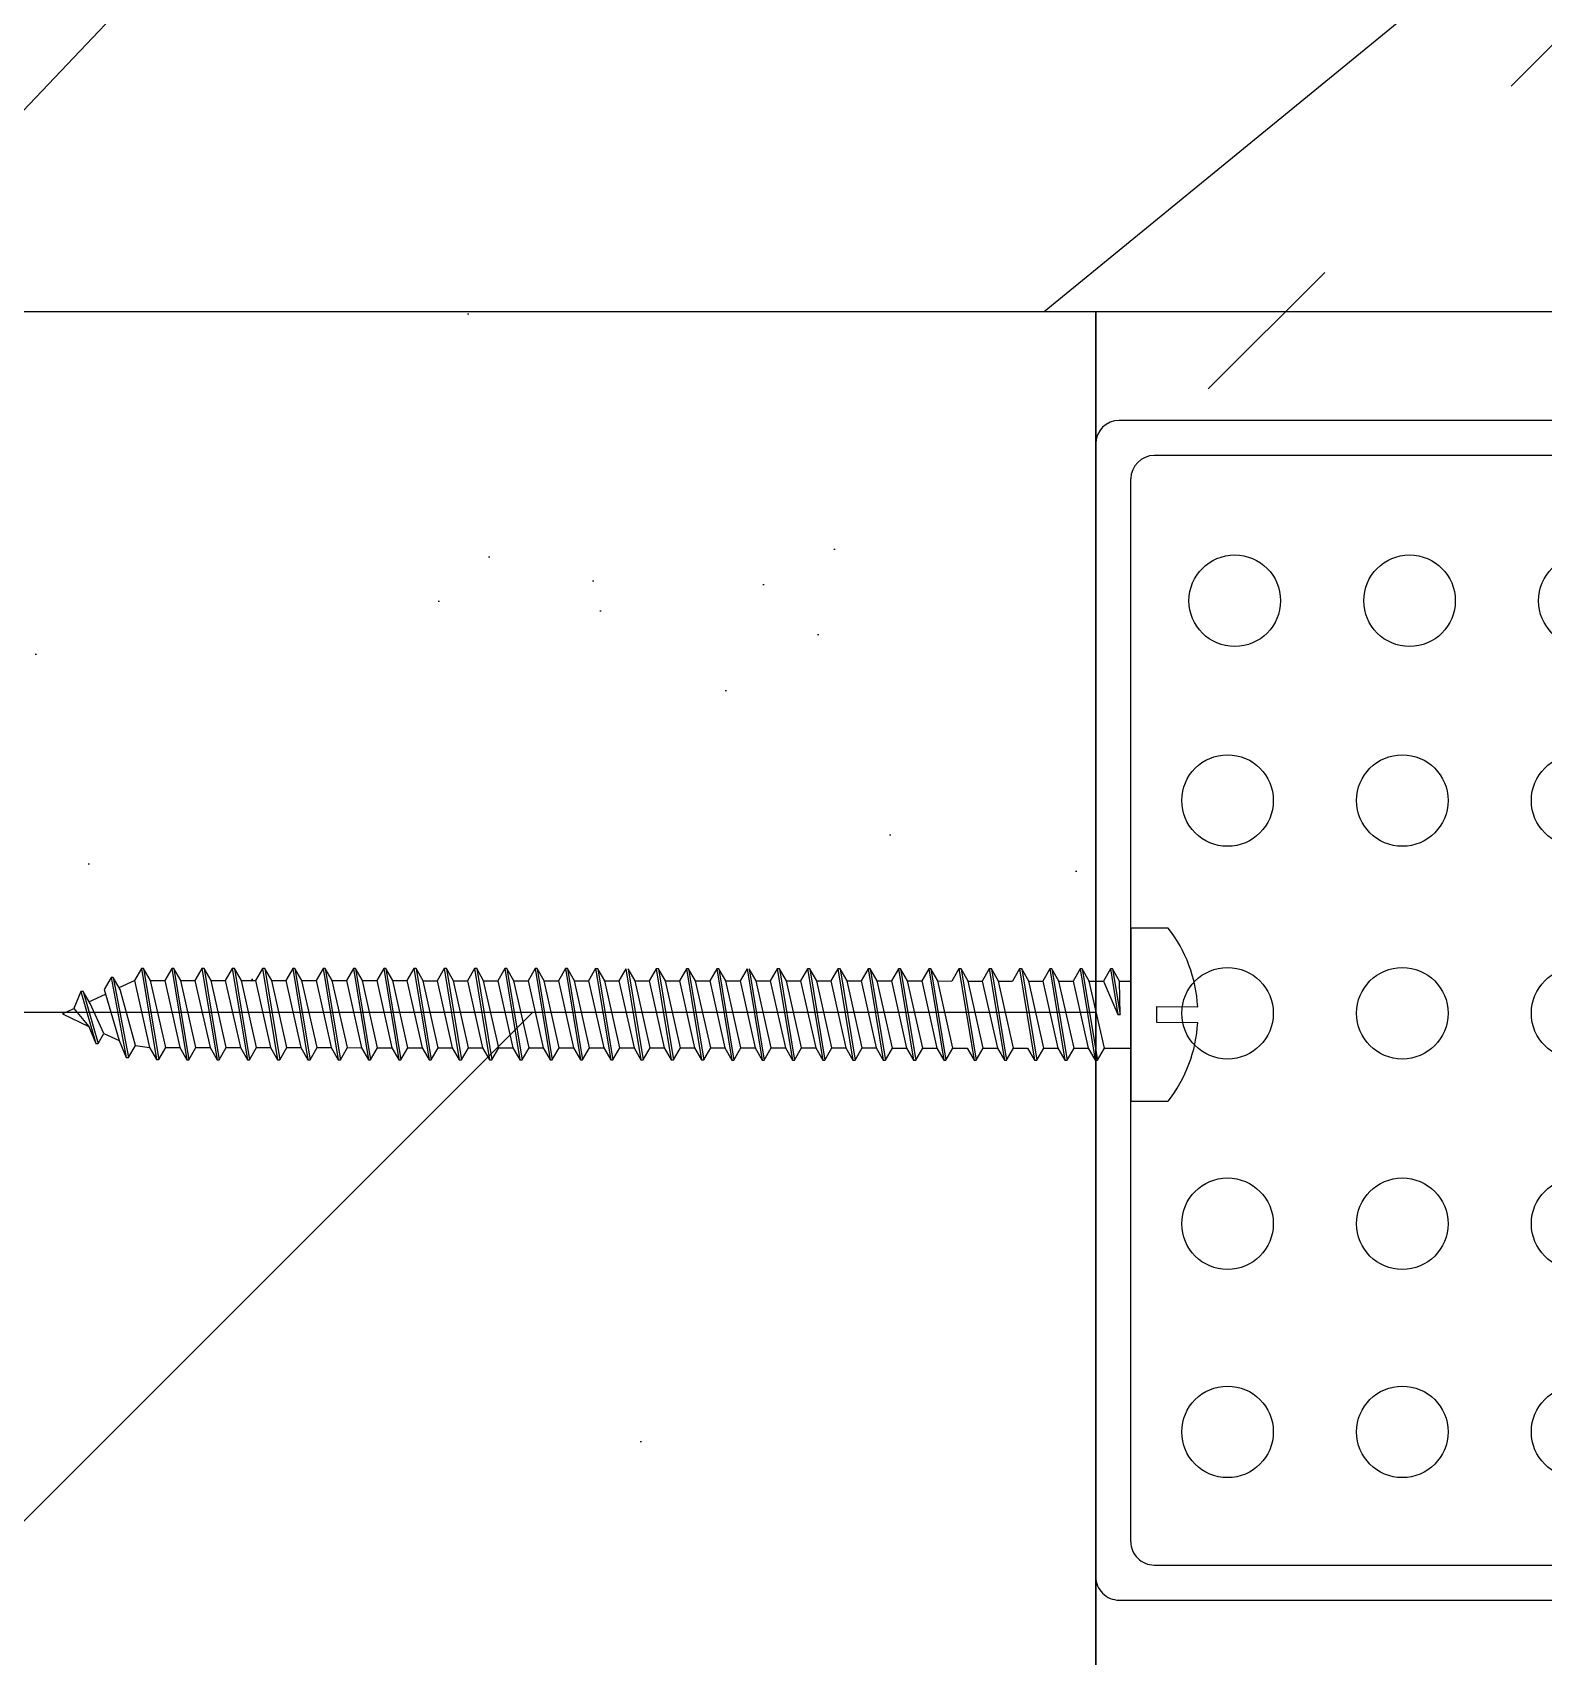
# Model space of a CAD drawing. Extents: x 343299501 to 344531018, y 671200678 to 672446893.
# Drawn here: x 344107537.2 to 344107601.9, y 671995631.8 to 671995701.3 of the extents above; entities that cross this region are included whole.
import ezdxf

# ---------------------------------------------------------------- set-up
doc = ezdxf.new("R2010")
doc.units = 0
doc.header["$LTSCALE"] = 10
doc.header["$MEASUREMENT"] = 0
for name, color, linetype in [('0-8', 8, 'Continuous'), ('con', 2, 'Continuous'), ('灯具', 7, 'Continuous')]:
    doc.layers.add(name, color=color, linetype=linetype)

# ---------------------------------------------------------------- blocks, each defined once
blk = doc.blocks.new('LED线条灯')
at = {"layer": 'con', "color": 2}
for centre in [(-24.05143729529999, 41.78344906737536), (-16.56965522528816, 41.78344906737536), (-9.087873155276327, 41.78344906737536), (-24.36066204821691, 33.22922486873972), (-16.87887997820508, 33.22922486873972), (-9.397097908193246, 33.22922486873972), (-24.36066204821691, 24.12243812086925), (-16.87887997820508, 24.12243812086925), (-9.397097908193246, 24.12243812086925), (-24.36066204821691, 15.11357384123815), (-16.87887997820508, 15.11357384123815), (-9.397097908193246, 15.11357384123815), (-24.36066204821691, 6.202631865235162), (-16.87887997820508, 6.202631865235162), (-9.397097908193246, 6.202631865235162)]:
    blk.add_circle(centre, 1.959494924827595, dxfattribs=at)
at = {"layer": '灯具', "color": 3, "linetype": 'Continuous', "lineweight": -3, "ltscale": 20}
for p, q in [((16.65000003638852, 49.49999999403371), (-28.99999997434497, 49.49999999979627)), ((-30, 0), (-29.99999997470877, 48.50000000032014)), ((16.65000003566092, 47.99999998757266), (-27.49999997504347, 47.9999999938882)), ((-28.49999999922875, 1.500000001688022), (-28.49999997549457, 46.99999999441206)), ((-27.49999999950523, 0.5000000011641532), (23.30003004283935, 0.499999995197868)), ((-29.00000000017462, -1.000000000523869), (40.95006004342576, -1.000000007305061))]:
    blk.add_line(p, q, dxfattribs=at)
for centre, start, end in [((-28.99999997470877, 48.49999999979627), 89.99999997915592, 179.9999999699845), ((-27.49999997549457, 46.9999999938882), 89.99999997415334, 179.9999999699845), ((-27.49999999922875, 1.500000001164153), 179.9999999699845, 269.9999999833247), ((-29, -5.238689482212067e-10), 179.9999999699845, 269.9999999899948)]:
    blk.add_arc(centre, 1, start, end, dxfattribs=at)
blk = doc.blocks.new('ld1')
for p, q in [((0.002353958690946456, 3.703202611866232), (-0.002353958690946456, -3.703202611866345)), ((1.597948593593173, 3.702188364402332), (0.002353958690946456, 3.703202611866232)), ((-43.65050656878884, 1.591831858485534), (-43.95016242647762, 1.073573761031412)), ((-43.55792650347939, 1.591773009518306), (-43.65050656878884, 1.591831858485534)), ((-43.65050656878884, 1.591831858485534), (-43.00462648385292, -1.838699682086144)), ((-43.25892975422539, 1.073134375632776), (-43.55792650347939, 1.591773009518306)), ((-43.55792650347939, 1.591773009518306), (-42.91204641854347, -1.838758531053372)), ((-43.30779333196188, 1.15789295334298), (-42.65379401703103, 1.462104682860058)), ((-42.35413815934589, 1.980362780314181), (-42.65379401703103, 1.462104682860058)), ((-42.65379401703103, 1.462104682860058), (-42.00755787796879, -1.408289284148964)), ((-42.26155809407283, 1.980303931346953), (-42.35413815934589, 1.980362780314181)), ((-42.35413815934589, 1.980362780314181), (-41.70856112871479, -1.926927918034494)), ((-41.96256134478244, 1.461665297461423), (-42.26155809407283, 1.980303931346953)), ((-42.26155809407283, 1.980303931346953), (-41.61598106340534, -1.926986767001722)), ((-41.3163252057202, -1.4087286695476), (-41.96256134478244, 1.461665297461423)), ((-41.96256134478244, 1.461665297461423), (-41.35767310289521, 1.461280797318409)), ((-41.05801724521007, 1.979538894772531), (-41.35767310289521, 1.461280797318409)), ((-41.35767310289521, 1.461280797318409), (-40.71143696379295, -1.409113169690727)), ((-40.96543717990062, 1.97948004580519), (-41.05801724521007, 1.979538894772531)), ((-41.05801724521007, 1.979538894772531), (-40.41244021453895, -1.927751803576257)), ((-40.66644043064662, 1.46084141191966), (-40.96543717990062, 1.97948004580519)), ((-40.96543717990062, 1.97948004580519), (-40.3198601492295, -1.927810652543485)), ((-40.02020429154436, -1.409552555089363), (-40.66644043064662, 1.46084141191966)), ((-40.66644043064662, 1.46084141191966), (-40.06155218875938, 1.460456911776646)), ((-39.76189633103422, 1.978715009230768), (-40.06155218875938, 1.460456911776646)), ((-40.06155218875938, 1.460456911776646), (-39.41531604965712, -1.409937055232376)), ((-39.66931626576479, 1.97865616026354), (-39.76189633103422, 1.978715009230768)), ((-39.76189633103422, 1.978715009230768), (-39.11631930040312, -1.92857568911802)), ((-39.37031951651079, 1.460017526377897), (-39.66931626576479, 1.97865616026354)), ((-39.66931626576479, 1.97865616026354), (-39.02373923509367, -1.928634538085248)), ((-38.72408337740853, -1.410376440631126), (-39.37031951651079, 1.460017526377897)), ((-39.37031951651079, 1.460017526377897), (-38.76543127458353, 1.459633026234883)), ((-38.4657754168984, 1.977891123689005), (-38.76543127458353, 1.459633026234883)), ((-38.76543127458353, 1.459633026234883), (-38.11919513548128, -1.410760940774139)), ((-38.37319535158895, 1.977832274721777), (-38.4657754168984, 1.977891123689005)), ((-38.4657754168984, 1.977891123689005), (-37.82019838623091, -1.929399574659783)), ((-38.07419860233495, 1.459193640836133), (-38.37319535158895, 1.977832274721777)), ((-38.37319535158895, 1.977832274721777), (-37.72761832095784, -1.929458423627011)), ((-37.42796246327271, -1.411200326172889), (-38.07419860233495, 1.459193640836133)), ((-38.07419860233495, 1.459193640836133), (-37.46931036044771, 1.45880914069312)), ((-37.16965450276257, 1.977067238147242), (-37.46931036044771, 1.45880914069312)), ((-37.46931036044771, 1.45880914069312), (-36.82307422134545, -1.411584826315902)), ((-37.07707443745312, 1.977008389180014), (-37.16965450276257, 1.977067238147242)), ((-37.16965450276257, 1.977067238147242), (-36.52407747209509, -1.930223460201432)), ((-36.77807768819912, 1.458369755294484), (-37.07707443745312, 1.977008389180014)), ((-37.07707443745312, 1.977008389180014), (-36.43149740678564, -1.930282309168774)), ((-36.13184154909686, -1.412024211714652), (-36.77807768819912, 1.458369755294484)), ((-36.77807768819912, 1.458369755294484), (-36.1731894462755, 1.457985255151357)), ((-35.87353358863038, 1.976243352605479), (-36.17318944631552, 1.457985255151357)), ((-35.78095352332093, 1.976184503638251), (-35.87353358863038, 1.976243352605479)), ((-35.87353358863038, 1.976243352605479), (-35.2279565579629, -1.931047345743309)), ((-35.48195677406693, 1.457545869752607), (-35.78095352332093, 1.976184503638251)), ((-35.78095352332093, 1.976184503638251), (-35.13537649268983, -1.931106194710537)), ((-34.83572063500469, -1.412848097256415), (-35.48195677406693, 1.457545869752607)), ((-35.48195677406693, 1.457545869752607), (-34.87706853217969, 1.457161369609594)), ((-34.57741267449455, 1.975419467063716), (-34.87706853217969, 1.457161369609594)), ((-34.87706853217969, 1.457161369609594), (-34.23083239307743, -1.413232597399428)), ((-34.4848326091851, 1.975360618096488), (-34.57741267449455, 1.975419467063716)), ((-34.57741267449455, 1.975419467063716), (-33.93183564382707, -1.931871231284958)), ((-34.1858358599311, 1.456721984210958), (-34.4848326091851, 1.975360618096488)), ((-34.4848326091851, 1.975360618096488), (-33.83925557851762, -1.9319300802523)), ((-33.53959972082885, -1.413671982798178), (-34.1858358599311, 1.456721984210958)), ((-34.1858358599311, 1.456721984210844), (-33.58094761804387, 1.456337484067831)), ((-33.28129176031871, 1.974595581521953), (-33.58094761804387, 1.456337484067831)), ((-33.58094761804387, 1.456337484067831), (-32.93471147894161, -1.414056482941191)), ((-33.18871169504928, 1.974536732554725), (-33.28129176031871, 1.974595581521953)), ((-33.28129176031871, 1.974595581521953), (-32.63571472968761, -1.932695116826835)), ((-32.88971494579528, 1.455898098669081), (-33.18871169504928, 1.974536732554725)), ((-33.18871169504928, 1.974536732554725), (-32.54313466437816, -1.932753965794063)), ((-32.24347880669302, -1.414495868339941), (-32.88971494579528, 1.455898098669081)), ((-32.88971494579528, 1.455898098669081), (-32.28482670386802, 1.455513598526068)), ((-31.98517084618288, 1.97377169598019), (-32.28482670386802, 1.455513598526068)), ((-32.28482670386802, 1.455513598526068), (-31.63859056476576, -1.414880368482955)), ((-31.89259078087343, 1.973712847012962), (-31.98517084618288, 1.97377169598019)), ((-31.98517084618288, 1.97377169598019), (-31.3395938155154, -1.933519002368598)), ((-31.59359403161943, 1.455074213127318), (-31.89259078087343, 1.973712847012962)), ((-31.89259078087343, 1.973712847012962), (-31.24701375024233, -1.933577851335826)), ((-30.94735789255719, -1.415319753881704), (-31.59359403161943, 1.455074213127318)), ((-31.59359403161943, 1.455074213127318), (-30.98870578973219, 1.454689712984305)), ((-30.68904993204706, 1.972947810438427), (-30.98870578973219, 1.454689712984305)), ((-30.98870578973219, 1.454689712984305), (-30.34246965062994, -1.415704254024718)), ((-30.59646986673761, 1.972888961471199), (-30.68904993204706, 1.972947810438427)), ((-30.68904993204706, 1.972947810438427), (-30.04347290137957, -1.934342887910248)), ((-30.29747311748361, 1.454250327585669), (-30.59646986673761, 1.972888961471199)), ((-30.59646986673761, 1.972888961471199), (-29.95089283607012, -1.934401736877589)), ((-29.65123697838135, -1.416143639423467), (-30.29747311748361, 1.454250327585669)), ((-30.29747311748361, 1.454250327585669), (-29.69258487555999, 1.453865827442542)), ((-29.39292901791487, 1.972123924896664), (-29.69258487560001, 1.453865827442542)), ((-29.30034895260542, 1.972065075929436), (-29.39292901791487, 1.972123924896664)), ((-29.39292901791487, 1.972123924896664), (-28.74735198724738, -1.935166773452124)), ((-29.00135220335142, 1.453426442043792), (-29.30034895260542, 1.972065075929436)), ((-29.30034895260542, 1.972065075929436), (-28.65477192197432, -1.935225622419352)), ((-28.35511606428918, -1.41696752496523), (-29.00135220335142, 1.453426442043792)), ((-29.00135220335142, 1.453426442043792), (-28.39646396146418, 1.453041941900779)), ((-28.09680810377904, 1.971300039354901), (-28.39646396146418, 1.453041941900779)), ((-28.39646396146418, 1.453041941900779), (-27.75022782236192, -1.417352025108244)), ((-28.00422803846959, 1.971241190387673), (-28.09680810377904, 1.971300039354901)), ((-28.09680810377904, 1.971300039354901), (-27.45123107311156, -1.935990658993774)), ((-27.70523128921559, 1.452602556502143), (-28.00422803846959, 1.971241190387673)), ((-28.00422803846959, 1.971241190387673), (-27.35865100780211, -1.936049507961116)), ((-27.05899515011333, -1.417791410506993), (-27.70523128921559, 1.452602556502143)), ((-27.70523128921559, 1.452602556502143), (-27.10034304729197, 1.452218056359015)), ((-26.80068718964685, 1.970476153813138), (-27.10034304733199, 1.452218056359015)), ((-26.7081071243374, 1.97041730484591), (-26.80068718964685, 1.970476153813138)), ((-26.80068718964685, 1.970476153813138), (-26.15511015897937, -1.93681454453565)), ((-26.4091103750834, 1.451778670960266), (-26.7081071243374, 1.97041730484591)), ((-26.7081071243374, 1.97041730484591), (-26.0625300937063, -1.936873393502879)), ((-25.76287423602116, -1.418615296048756), (-26.4091103750834, 1.451778670960266)), ((-26.40911037512342, 1.45177867096038), (-25.8042221331998, 1.451394170817252)), ((-25.50456627555468, 1.969652268271375), (-25.80422213323982, 1.451394170817252)), ((-25.41198621024523, 1.969593419304147), (-25.50456627555468, 1.969652268271375)), ((-25.50456627555468, 1.969652268271375), (-24.8589892448872, -1.937638430077413)), ((-25.11298946099123, 1.450954785418503), (-25.41198621024523, 1.969593419304147)), ((-25.41198621024523, 1.969593419304147), (-24.76640917961413, -1.937697279044642)), ((-24.46675332192899, -1.419439181590519), (-25.11298946099123, 1.450954785418503)), ((-25.11298946099123, 1.450954785418503), (-24.50810121910399, 1.450570285275489)), ((-24.20844536141885, 1.968828382729612), (-24.50810121910399, 1.450570285275489)), ((-24.50810121910399, 1.450570285275489), (-23.86186508000173, -1.419823681733533)), ((-24.1158652961094, 1.968769533762384), (-24.20844536141885, 1.968828382729612)), ((-24.20844536141885, 1.968828382729612), (-23.56286833075137, -1.938462315619063)), ((-23.8168685468554, 1.450130899876854), (-24.1158652961094, 1.968769533762384)), ((-24.1158652961094, 1.968769533762384), (-23.47028826544192, -1.938521164586405)), ((-23.17063240775315, -1.420263067132282), (-23.8168685468554, 1.450130899876854)), ((-23.8168685468554, 1.450130899876854), (-23.21198030493179, 1.449746399733726)), ((-22.91232444728666, 1.968004497187849), (-23.2119803049718, 1.449746399733726)), ((-22.81974438197722, 1.967945648220621), (-22.91232444728666, 1.968004497187849)), ((-22.91232444728666, 1.968004497187849), (-22.26674741661918, -1.93928620116094)), ((-22.52074763272321, 1.449307014334977), (-22.81974438197722, 1.967945648220621)), ((-22.81974438197722, 1.967945648220621), (-22.17416735134611, -1.939345050128168)), ((-21.87451149366098, -1.421086952674045), (-22.52074763272321, 1.449307014334977)), ((-22.52074763276323, 1.449307014335091), (-21.91585939083961, 1.448922514191963)), ((-21.61620353319449, 1.967180611646086), (-21.91585939087963, 1.448922514191963)), ((-21.61620353319449, 1.967180611646086), (-20.97062650252701, -1.940110086702703)), ((-21.22462671863104, 1.448483128793214), (-21.52362346788505, 1.967121762678858)), ((-21.52362346788505, 1.967121762678858), (-20.87804643725394, -1.940168935669931)), ((-20.5783905795688, -1.421910838215808), (-21.22462671863104, 1.448483128793214)), ((-21.22462671867106, 1.448483128793328), (-20.61973847674744, 1.4480986286502)), ((-20.32008261910232, 1.966356726104323), (-20.61973847678746, 1.4480986286502)), ((-20.22750255379287, 1.966297877137094), (-20.32008261910232, 1.966356726104323)), ((-20.32008261910232, 1.966356726104323), (-19.67450558843484, -1.940933972244466)), ((-19.92850580453887, 1.447659243251451), (-20.22750255379287, 1.966297877137094)), ((-20.22750255379287, 1.966297877137094), (-19.58192552316177, -1.940992821211694)), ((-19.28226966547663, -1.422734723757571), (-19.92850580453887, 1.447659243251451)), ((-19.92850580453887, 1.447659243251451), (-19.32361756265163, 1.447274743108437)), ((-19.0239617049665, 1.96553284056256), (-19.32361756265163, 1.447274743108437)), ((-19.32361756265163, 1.447274743108437), (-18.67738142354938, -1.423119223900585)), ((-18.93138163965705, 1.965473991595331), (-19.0239617049665, 1.96553284056256)), ((-19.0239617049665, 1.96553284056256), (-18.37838467429901, -1.941757857786115)), ((-18.63238489040305, 1.446835357709801), (-18.93138163965705, 1.965473991595331)), ((-18.93138163965705, 1.965473991595331), (-18.28580460898957, -1.941816706753457)), ((-17.98614875130079, -1.423558609299334), (-18.63238489040305, 1.446835357709801)), ((-18.63238489040305, 1.446835357709801), (-18.02749664847943, 1.446450857566674)), ((-17.72784079083431, 1.964708955020797), (-18.02749664851945, 1.446450857566674)), ((-17.63526072552486, 1.964650106053568), (-17.72784079083431, 1.964708955020797)), ((-17.72784079083431, 1.964708955020797), (-17.08226376016682, -1.942581743327992)), ((-17.33626397627086, 1.446011472167925), (-17.63526072552486, 1.964650106053568)), ((-17.63526072552486, 1.964650106053568), (-16.98968369489376, -1.94264059229522)), ((-16.69002783720862, -1.424382494841097), (-17.33626397627086, 1.446011472167925)), ((-17.33626397631087, 1.446011472168038), (-16.73137573438726, 1.445626972024911)), ((-16.43171987674214, 1.963885069479034), (-16.73137573442727, 1.445626972024911)), ((-16.43171987674214, 1.963885069479034), (-15.78614284607465, -1.943405628869755)), ((-16.04014306217869, 1.445187586626162), (-16.33913981143269, 1.963826220511805)), ((-16.33913981143269, 1.963826220511805), (-15.69356278080159, -1.943464477836983)), ((-15.39390692311645, -1.425206380382861), (-16.04014306217869, 1.445187586626162)), ((-16.0401430622187, 1.445187586626275), (-15.43525482029509, 1.444803086483148)), ((-15.13559896264996, 1.96306118393727), (-15.4352548203351, 1.444803086483148)), ((-15.04301889734052, 1.963002334970042), (-15.13559896264996, 1.96306118393727)), ((-15.13559896264996, 1.96306118393727), (-14.49002193198248, -1.944229514411518)), ((-14.74402214808651, 1.444363701084399), (-15.04301889734052, 1.963002334970042)), ((-15.04301889734052, 1.963002334970042), (-14.39744186670941, -1.944288363378746)), ((-14.09778600902428, -1.426030265924624), (-14.74402214808651, 1.444363701084399)), ((-14.74402214808651, 1.444363701084399), (-14.13913390619928, 1.443979200941385)), ((-13.83947804851414, 1.962237298395507), (-14.13913390619928, 1.443979200941385)), ((-14.13913390619928, 1.443979200941385), (-13.49289776709702, -1.426414766067637)), ((-13.74689798320469, 1.962178449428279), (-13.83947804851414, 1.962237298395507)), ((-13.83947804851414, 1.962237298395507), (-13.19390101784666, -1.945053399953167)), ((-13.44790123395069, 1.443539815542749), (-13.74689798320469, 1.962178449428279)), ((-13.74689798320469, 1.962178449428279), (-13.10132095253721, -1.945112248920509)), ((-12.80166509484843, -1.426854151466387), (-13.44790123395069, 1.443539815542749)), ((-13.44790123395069, 1.443539815542749), (-12.84301299202707, 1.443155315399622)), ((-12.54335713438195, 1.961413412853744), (-12.84301299206709, 1.443155315399622)), ((-12.4507770690725, 1.961354563886516), (-12.54335713438195, 1.961413412853744)), ((-12.54335713438195, 1.961413412853744), (-11.89778010371447, -1.945877285495044)), ((-12.1517803198185, 1.442715930000873), (-12.4507770690725, 1.961354563886516)), ((-12.4507770690725, 1.961354563886516), (-11.8052000384414, -1.945936134462272)), ((-12.1517803198185, 1.442715930000873), (-11.54689207793126, 1.442331429857859)), ((-11.50554418075626, -1.42767803700815), (-12.1517803198185, 1.442715930000873)), ((-11.24723622024612, 1.960589527311981), (-11.54689207793126, 1.442331429857859)), ((-11.54689207793126, 1.442331429857859), (-10.900655938829, -1.428062537151163)), ((-11.15465615493667, 1.960530678344753), (-11.24723622024612, 1.960589527311981)), ((-11.24723622024612, 1.960589527311981), (-10.60165918957864, -1.946701171036693)), ((-10.85565940568267, 1.441892044459223), (-11.15465615493667, 1.960530678344753)), ((-11.15465615493667, 1.960530678344753), (-10.50907912426919, -1.946760020004035)), ((-10.20942326658042, -1.428501922549913), (-10.85565940568267, 1.441892044459223)), ((-10.85565940568267, 1.441892044459223), (-10.25077116375905, 1.441507544316096)), ((-9.951115306113934, 1.959765641770218), (-10.25077116379907, 1.441507544316096)), ((-9.858535240804486, 1.95970679280299), (-9.951115306113934, 1.959765641770218)), ((-9.951115306113934, 1.959765641770218), (-9.305538275446452, -1.94752505657857)), ((-9.559538491550484, 1.441068158917346), (-9.858535240804486, 1.95970679280299)), ((-9.858535240804486, 1.95970679280299), (-9.212958210173383, -1.947583905545798)), ((-8.913302352488245, -1.429325808091676), (-9.559538491550484, 1.441068158917346)), ((-9.559538491550484, 1.441068158917346), (-8.954650249663246, 1.440683658774333)), ((-8.654994391978107, 1.958941756228455), (-8.954650249663246, 1.440683658774333)), ((-8.954650249663246, 1.440683658774333), (-8.308414110560989, -1.429710308234689)), ((-8.562414326668659, 1.958882907261227), (-8.654994391978107, 1.958941756228455)), ((-8.654994391978107, 1.958941756228455), (-8.009417361310625, -1.948348942120219)), ((-8.263417577414657, 1.440244273375697), (-8.562414326668659, 1.958882907261227)), ((-8.562414326668659, 1.958882907261227), (-7.916837296001177, -1.948407791087561)), ((-8.263417577414657, 1.440244273375697), (-7.658529335491039, 1.43985977323257)), ((-7.6171814383124, -1.430149693633439), (-8.263417577414657, 1.440244273375697)), ((-7.358873477845918, 1.958117870686692), (-7.658529335531057, 1.43985977323257)), ((-7.26629341253647, 1.958059021719464), (-7.358873477845918, 1.958117870686692)), ((-7.358873477845918, 1.958117870686692), (-6.713296447178436, -1.949172827662096)), ((-6.967296663282468, 1.43942038783382), (-7.26629341253647, 1.958059021719464)), ((-7.26629341253647, 1.958059021719464), (-6.620716381905368, -1.949231676629324)), ((-6.321060524220229, -1.430973579175202), (-6.967296663282468, 1.43942038783382)), ((-6.967296663282468, 1.43942038783382), (-6.36240842139523, 1.439035887690807)), ((-6.062752563710092, 1.957293985144929), (-6.36240842139523, 1.439035887690807)), ((-6.36240842139523, 1.439035887690807), (-5.716172282292973, -1.431358079318215)), ((-5.970172498400643, 1.957235136177701), (-6.062752563710092, 1.957293985144929)), ((-6.062752563710092, 1.957293985144929), (-5.417175533042609, -1.949996713203745)), ((-5.671175749146641, 1.438596502292171), (-5.970172498400643, 1.957235136177701)), ((-5.970172498400643, 1.957235136177701), (-5.324595467733161, -1.950055562171087)), ((-5.024939610044385, -1.431797464716965), (-5.671175749146641, 1.438596502292171)), ((-5.671175749146641, 1.438596502292171), (-5.066287507223024, 1.438212002149044)), ((-4.766631649577903, 1.956470099603166), (-5.066287507263041, 1.438212002149044)), ((-4.674051584268454, 1.956411250635938), (-4.766631649577903, 1.956470099603166)), ((-4.766631649577903, 1.956470099603166), (-4.121054618910421, -1.950820598745622)), ((-4.375054835014453, 1.437772616750294), (-4.674051584268454, 1.956411250635938)), ((-4.674051584268454, 1.956411250635938), (-4.028474553637352, -1.95087944771285)), ((-3.728818695952214, -1.432621350258728), (-4.375054835014453, 1.437772616750294)), ((-4.375054835014453, 1.437772616750294), (-3.770166593127215, 1.437388116607281)), ((-3.470510735442076, 1.955646214061403), (-3.770166593127215, 1.437388116607281)), ((-3.770166593127215, 1.437388116607281), (-3.123930454024958, -1.433005850401742)), ((-3.377930670132628, 1.955587365094175), (-3.470510735442076, 1.955646214061403)), ((-3.470510735442076, 1.955646214061403), (-2.824933704774594, -1.951644484287272)), ((-3.078933920878626, 1.436948731208645), (-3.377930670132628, 1.955587365094175)), ((-3.377930670132628, 1.955587365094175), (-2.732353639465146, -1.951703333254613)), ((-2.432697781776369, -1.433445235800491), (-3.078933920878626, 1.436948731208645)), ((-3.078933920878626, 1.436948731208645), (-2.474045678955008, 1.436564231065518)), ((-2.174389821266232, 1.95482232851964), (-2.474045678955008, 1.436564231065518)), ((-2.474045678955008, 1.436564231065518), (-1.827809539892769, -1.433829735943505)), ((-2.081809755996801, 1.954763479552412), (-2.174389821266232, 1.95482232851964)), ((-2.174389821266232, 1.95482232851964), (-1.528812790638767, -1.952468369829035)), ((-1.782813006706419, 1.436124845666882), (-2.081809755996801, 1.954763479552412)), ((-2.081809755996801, 1.954763479552412), (-1.436232725329319, -1.952527218796263)), ((-1.136576867640542, -1.43426912134214), (-1.782813006706419, 1.436124845666882)), ((-1.782813006706419, 1.436124845666882), (-1.177924764819181, 1.435740345523868)), ((-0.8782689071304048, 1.953998442977991), (-1.177924764819181, 1.435740345523868)), ((-1.177924764819181, 1.435740345523868), (-0.5554803917766549, 0.0003530938424773922)), ((-0.7856888418209564, 1.953939594010649), (-0.8782689071304048, 1.953998442977991)), ((-0.8782689071304048, 1.953998442977991), (-0.5554803917766549, 0.0003530938424773922)), ((-0.4866920925705926, 1.435300960125119), (-0.7856888418209564, 1.953939594010649)), ((-0.7856888418209564, 1.953939594010649), (-0.4629003265072242, 0.0002942448752492055)), ((-0.4629003265072242, 0.0002942448752492055), (-0.4866920925705926, 1.435300960125119)), ((-0.4866920925705926, 1.435300960125119), (0.0009121589937421959, 1.434991012119099)), ((-44.94701135546711, 0.9887548300997651), (-45.24680359042759, 0.25595062608852)), ((-44.85443129015766, 0.9886959811325369), (-44.94701135546711, 0.9887548300997651)), ((-44.94701135546711, 0.9887548300997651), (-44.30036352544266, -1.233974882616849)), ((-44.5554345409073, 0.4700573472468932), (-44.85443129015766, 0.9886959811325369)), ((-44.85443129015766, 0.9886959811325369), (-44.20778346017323, -1.234033731584077)), ((-44.60429811867652, 0.5548159249572109), (-43.89869543341047, 0.8830312736899941)), ((-43.95016242647762, 1.073573761031412), (-43.30348685583158, -1.105514941643378)), ((-42.61239056085469, -1.32050043359925), (-43.25892975422539, 1.073134375632776)), ((-45.73455225589714, 0.02907138986950031), (-45.24680359042759, 0.25595062608852)), ((-45.73455225589714, 0.02907138986950031), (-44.59922389742496, -0.5007901421741963)), ((-45.24680359042759, 0.25595062608852), (-44.59922389742496, -0.5007901421741963)), ((-43.95709889509089, -0.800472022630629), (-44.5554345409073, 0.4700573472468932)), ((1.110743042376271, -0.3432524292244352), (1.111178524733987, 0.3418400540099356)), ((1.111178524733987, 0.3418400540099356), (2.860442461907951, 0.3407281259090951)), ((-44.59922389742496, -0.5007901421741963), (-44.30036352544266, -1.233974882616849)), ((-0.5553403388694278, -0.0004945625761365591), (-0.4627602735599794, -0.0005534115433647457)), ((2.860006979550235, -0.3443643573252757), (1.110743042376271, -0.3432524292244352)), ((-44.30036352544266, -1.233974882616849), (-44.20778346017323, -1.234033731584077)), ((-44.20778346017323, -1.234033731584077), (-43.95709889509089, -0.800472022630629)), ((-43.95709889509089, -0.800472022630629), (-43.30348685583158, -1.105514941643378)), ((-43.30348685583158, -1.105514941643378), (-43.00462648385292, -1.838699682086144)), ((-42.91204641854347, -1.838758531053372), (-42.61239056085469, -1.32050043359925)), ((-42.61239056085469, -1.32050043359925), (-42.00755787796879, -1.408289284148964)), ((-43.00462648385292, -1.838699682086144), (-42.91204641854347, -1.838758531053372)), ((-42.00755787796879, -1.408289284148964), (-41.70856112871479, -1.926927918034494)), ((-41.70856112871479, -1.926927918034494), (-41.61598106340534, -1.926986767001722)), ((-41.61598106340534, -1.926986767001722), (-41.3163252057202, -1.4087286695476)), ((-41.3163252057202, -1.4087286695476), (-40.71143696379295, -1.409113169690727)), ((-40.71143696379295, -1.409113169690727), (-40.41244021453895, -1.927751803576257)), ((-40.41244021453895, -1.927751803576257), (-40.3198601492295, -1.927810652543485)), ((-40.3198601492295, -1.927810652543485), (-40.02020429154436, -1.409552555089363)), ((-40.02020429154436, -1.409552555089363), (-39.41531604965712, -1.409937055232376)), ((-39.41531604965712, -1.409937055232376), (-39.11631930040312, -1.92857568911802)), ((-39.11631930040312, -1.92857568911802), (-39.02373923509367, -1.928634538085248)), ((-39.02373923509367, -1.928634538085248), (-38.72408337740853, -1.410376440631126)), ((-38.72408337740853, -1.410376440631126), (-38.11919513548128, -1.410760940774139)), ((-38.11919513548128, -1.410760940774139), (-37.82019838623091, -1.929399574659783)), ((-37.82019838623091, -1.929399574659783), (-37.72761832095784, -1.929458423627011)), ((-37.72761832095784, -1.929458423627011), (-37.42796246327271, -1.411200326172889)), ((-37.42796246327271, -1.411200326172889), (-36.82307422134545, -1.411584826315902)), ((-36.82307422134545, -1.411584826315902), (-36.52407747209509, -1.930223460201432)), ((-36.52407747209509, -1.930223460201432), (-36.43149740678564, -1.930282309168774)), ((-36.43149740678564, -1.930282309168774), (-36.13184154909686, -1.412024211714652)), ((-36.13184154909686, -1.412024211714652), (-35.52695330721326, -1.412408711857665)), ((-35.52695330721326, -1.412408711857665), (-35.2279565579629, -1.931047345743309)), ((-35.2279565579629, -1.931047345743309), (-35.13537649268983, -1.931106194710537)), ((-35.13537649268983, -1.931106194710537), (-34.83572063500469, -1.412848097256415)), ((-34.83572063500469, -1.412848097256415), (-34.23083239307743, -1.413232597399428)), ((-34.23083239307743, -1.413232597399428), (-33.93183564382707, -1.931871231284958)), ((-33.93183564382707, -1.931871231284958), (-33.83925557851762, -1.9319300802523)), ((-33.83925557851762, -1.9319300802523), (-33.53959972082885, -1.413671982798178)), ((-33.53959972082885, -1.413671982798178), (-32.93471147894161, -1.414056482941191)), ((-32.93471147894161, -1.414056482941191), (-32.63571472968761, -1.932695116826835)), ((-32.63571472968761, -1.932695116826835), (-32.54313466437816, -1.932753965794063)), ((-32.54313466437816, -1.932753965794063), (-32.24347880669302, -1.414495868339941)), ((-32.24347880669302, -1.414495868339941), (-31.63859056476576, -1.414880368482955)), ((-31.63859056476576, -1.414880368482955), (-31.3395938155154, -1.933519002368598)), ((-31.3395938155154, -1.933519002368598), (-31.24701375024233, -1.933577851335826)), ((-31.24701375024233, -1.933577851335826), (-30.94735789255719, -1.415319753881704)), ((-30.94735789255719, -1.415319753881704), (-30.34246965062994, -1.415704254024718)), ((-30.34246965062994, -1.415704254024718), (-30.04347290137957, -1.934342887910248)), ((-30.04347290137957, -1.934342887910248), (-29.95089283607012, -1.934401736877589)), ((-29.95089283607012, -1.934401736877589), (-29.65123697838135, -1.416143639423467)), ((-29.65123697838135, -1.416143639423467), (-29.04634873649775, -1.416528139566481)), ((-29.04634873649775, -1.416528139566481), (-28.74735198724738, -1.935166773452124)), ((-28.74735198724738, -1.935166773452124), (-28.65477192197432, -1.935225622419352)), ((-28.65477192197432, -1.935225622419352), (-28.35511606428918, -1.41696752496523)), ((-28.35511606428918, -1.41696752496523), (-27.75022782236192, -1.417352025108244)), ((-27.75022782236192, -1.417352025108244), (-27.45123107311156, -1.935990658993774)), ((-27.45123107311156, -1.935990658993774), (-27.35865100780211, -1.936049507961116)), ((-27.35865100780211, -1.936049507961116), (-27.05899515011333, -1.417791410506993)), ((-27.05899515011333, -1.417791410506993), (-26.45410690822973, -1.418175910650007)), ((-26.45410690822973, -1.418175910650007), (-26.15511015897937, -1.93681454453565)), ((-26.15511015897937, -1.93681454453565), (-26.0625300937063, -1.936873393502879)), ((-26.0625300937063, -1.936873393502879), (-25.76287423602116, -1.418615296048756)), ((-25.76287423602116, -1.418615296048756), (-25.15798599413756, -1.41899979619177)), ((-25.15798599413756, -1.41899979619177), (-24.8589892448872, -1.937638430077413)), ((-24.8589892448872, -1.937638430077413), (-24.76640917961413, -1.937697279044642)), ((-24.76640917961413, -1.937697279044642), (-24.46675332192899, -1.419439181590519)), ((-24.46675332192899, -1.419439181590519), (-23.86186508000173, -1.419823681733533)), ((-23.86186508000173, -1.419823681733533), (-23.56286833075137, -1.938462315619063)), ((-23.56286833075137, -1.938462315619063), (-23.47028826544192, -1.938521164586405)), ((-23.47028826544192, -1.938521164586405), (-23.17063240775315, -1.420263067132282)), ((-23.17063240775315, -1.420263067132282), (-22.56574416586955, -1.420647567275296)), ((-22.56574416586955, -1.420647567275296), (-22.26674741661918, -1.93928620116094)), ((-22.26674741661918, -1.93928620116094), (-22.17416735134611, -1.939345050128168)), ((-22.17416735134611, -1.939345050128168), (-21.87451149366098, -1.421086952674045)), ((-21.87451149366098, -1.421086952674045), (-21.26962325177738, -1.421471452817059)), ((-21.26962325177738, -1.421471452817059), (-20.97062650252701, -1.940110086702703)), ((-20.97062650252701, -1.940110086702703), (-20.87804643725394, -1.940168935669931)), ((-20.87804643725394, -1.940168935669931), (-20.5783905795688, -1.421910838215808)), ((-20.5783905795688, -1.421910838215808), (-19.9735023376852, -1.422295338358822)), ((-19.9735023376852, -1.422295338358822), (-19.67450558843484, -1.940933972244466)), ((-19.67450558843484, -1.940933972244466), (-19.58192552316177, -1.940992821211694)), ((-19.58192552316177, -1.940992821211694), (-19.28226966547663, -1.422734723757571)), ((-19.28226966547663, -1.422734723757571), (-18.67738142354938, -1.423119223900585)), ((-18.67738142354938, -1.423119223900585), (-18.37838467429901, -1.941757857786115)), ((-18.37838467429901, -1.941757857786115), (-18.28580460898957, -1.941816706753457)), ((-18.28580460898957, -1.941816706753457), (-17.98614875130079, -1.423558609299334)), ((-17.98614875130079, -1.423558609299334), (-17.38126050941719, -1.423943109442348)), ((-17.38126050941719, -1.423943109442348), (-17.08226376016682, -1.942581743327992)), ((-17.08226376016682, -1.942581743327992), (-16.98968369489376, -1.94264059229522)), ((-16.98968369489376, -1.94264059229522), (-16.69002783720862, -1.424382494841097)), ((-16.69002783720862, -1.424382494841097), (-16.08513959532502, -1.424766994984111)), ((-16.08513959532502, -1.424766994984111), (-15.78614284607465, -1.943405628869755)), ((-15.78614284607465, -1.943405628869755), (-15.69356278080159, -1.943464477836983)), ((-15.69356278080159, -1.943464477836983), (-15.39390692311645, -1.425206380382861)), ((-15.39390692311645, -1.425206380382861), (-14.78901868123285, -1.425590880525874)), ((-14.78901868123285, -1.425590880525874), (-14.49002193198248, -1.944229514411518)), ((-14.49002193198248, -1.944229514411518), (-14.39744186670941, -1.944288363378746)), ((-14.39744186670941, -1.944288363378746), (-14.09778600902428, -1.426030265924624)), ((-14.09778600902428, -1.426030265924624), (-13.49289776709702, -1.426414766067637)), ((-13.49289776709702, -1.426414766067637), (-13.19390101784666, -1.945053399953167)), ((-13.19390101784666, -1.945053399953167), (-13.10132095253721, -1.945112248920509)), ((-13.10132095253721, -1.945112248920509), (-12.80166509484843, -1.426854151466387)), ((-12.80166509484843, -1.426854151466387), (-12.19677685296483, -1.4272386516094)), ((-12.19677685296483, -1.4272386516094), (-11.89778010371447, -1.945877285495044)), ((-11.89778010371447, -1.945877285495044), (-11.8052000384414, -1.945936134462272)), ((-11.8052000384414, -1.945936134462272), (-11.50554418075626, -1.42767803700815)), ((-11.50554418075626, -1.42767803700815), (-10.900655938829, -1.428062537151163)), ((-10.900655938829, -1.428062537151163), (-10.60165918957864, -1.946701171036693)), ((-10.60165918957864, -1.946701171036693), (-10.50907912426919, -1.946760020004035)), ((-10.50907912426919, -1.946760020004035), (-10.20942326658042, -1.428501922549913)), ((-10.20942326658042, -1.428501922549913), (-9.604535024696816, -1.428886422692926)), ((-9.604535024696816, -1.428886422692926), (-9.305538275446452, -1.94752505657857)), ((-9.305538275446452, -1.94752505657857), (-9.212958210173383, -1.947583905545798)), ((-9.212958210173383, -1.947583905545798), (-8.913302352488245, -1.429325808091676)), ((-8.913302352488245, -1.429325808091676), (-8.308414110560989, -1.429710308234689)), ((-8.308414110560989, -1.429710308234689), (-8.009417361310625, -1.948348942120219)), ((-8.009417361310625, -1.948348942120219), (-7.916837296001177, -1.948407791087561)), ((-7.916837296001177, -1.948407791087561), (-7.6171814383124, -1.430149693633439)), ((-7.6171814383124, -1.430149693633439), (-7.0122931964288, -1.430534193776452)), ((-7.0122931964288, -1.430534193776452), (-6.713296447178436, -1.949172827662096)), ((-6.713296447178436, -1.949172827662096), (-6.620716381905368, -1.949231676629324)), ((-6.620716381905368, -1.949231676629324), (-6.321060524220229, -1.430973579175202)), ((-6.321060524220229, -1.430973579175202), (-5.716172282292973, -1.431358079318215)), ((-5.716172282292973, -1.431358079318215), (-5.417175533042609, -1.949996713203745)), ((-5.417175533042609, -1.949996713203745), (-5.324595467733161, -1.950055562171087)), ((-5.324595467733161, -1.950055562171087), (-5.024939610044385, -1.431797464716965)), ((-5.024939610044385, -1.431797464716965), (-4.420051368160784, -1.432181964859979)), ((-4.420051368160784, -1.432181964859979), (-4.121054618910421, -1.950820598745622)), ((-4.121054618910421, -1.950820598745622), (-4.028474553637352, -1.95087944771285)), ((-4.028474553637352, -1.95087944771285), (-3.728818695952214, -1.432621350258728)), ((-3.728818695952214, -1.432621350258728), (-3.123930454024958, -1.433005850401742)), ((-3.123930454024958, -1.433005850401742), (-2.824933704774594, -1.951644484287272)), ((-2.824933704774594, -1.951644484287272), (-2.732353639465146, -1.951703333254613)), ((-2.732353639465146, -1.951703333254613), (-2.432697781776369, -1.433445235800491)), ((-2.432697781776369, -1.433445235800491), (-1.827809539892769, -1.433829735943505)), ((-1.827809539892769, -1.433829735943505), (-1.528812790638767, -1.952468369829035)), ((-1.528812790638767, -1.952468369829035), (-1.436232725329319, -1.952527218796263)), ((-1.436232725329319, -1.952527218796263), (-1.136576867640542, -1.43426912134214)), ((-1.136576867640542, -1.43426912134214), (-0.0009121589937421959, -1.434991012119099)), ((-0.002353958690946456, -3.703202611866345), (1.593240676211281, -3.704216859330245))]:
    blk.add_line(p, q)
for points in [[(-36.1731894462755, 1.457985255151357), (-35.52695330721326, -1.412408711857665)], [(-29.69258487555999, 1.453865827442542), (-29.04634873649775, -1.416528139566481)], [(-27.10034304729197, 1.452218056359015), (-26.45410690822973, -1.418175910650007)], [(-25.8042221331998, 1.451394170817252), (-25.15798599413756, -1.41899979619177)], [(-23.21198030493179, 1.449746399733726), (-22.56574416586955, -1.420647567275296)], [(-21.91585939083961, 1.448922514191963), (-21.26962325177738, -1.421471452817059)], [(-20.61973847674744, 1.4480986286502), (-19.9735023376852, -1.422295338358822)], [(-18.02749664847943, 1.446450857566674), (-17.38126050941719, -1.423943109442348)], [(-16.73137573438726, 1.445626972024911), (-16.08513959532502, -1.424766994984111)], [(-15.43525482029509, 1.444803086483148), (-14.78901868123285, -1.425590880525874)], [(-12.84301299202707, 1.443155315399622), (-12.19677685296483, -1.4272386516094)], [(-10.25077116375905, 1.441507544316096), (-9.604535024696816, -1.428886422692926)]]:
    blk.add_lwpolyline(points)
for radius, start, end in [(6.017705460022837, 3.226795615139955, 37.94345210942598), (6.017705460022833, 321.9837072205102, 356.7003637147183)]:
    blk.add_arc((-3.147722220088326, 0.002000864926003487), radius, start, end)

msp = doc.modelspace()

# ---------------------------------------------------------------- hatches: boundary and pattern name
h = msp.add_hatch()
h.set_pattern_fill('天然石材', color=8, scale=10)
h.set_pattern_definition([(45, (725358.6186035275, 227456.4609003067), (-35.35535320146299, 35.355353201463), []), (45, (725376.0058284998, 227438.5097652674), (-35.35535320146299, 35.355353201463), [19.73685, -11.2782])])
h.paths.add_polyline_path([(344107672.7470171, 671995770.8179644), (344107473.5684721, 671995770.8179644), (344107473.5684721, 671995689.3552074), (344107672.7470171, 671995689.3552076)])
h = msp.add_hatch()
h.set_pattern_fill('AR-SAND', color=41, scale=10)
h.set_pattern_definition([(37.50000000000001, (344080724.2785056, 671982740.3289337), (-0.8000156479920251, 24.47066186646712), [0, -19.304, 0, -21.59, 0, -20.6375]), (7.499999999999999, (344080724.2785056, 671982740.3289337), (22.47616415690013, 35.84125502841771), [0, -10.414, 0, -17.399, 0, -6.6675]), (327.5, (344080708.6575055, 671982740.3289337), (39.5496185120729, 0.071859233927285), [0, -6.35, 0, -22.86, 0, -29.845]), (317.5, (344080708.6575055, 671982740.3289337), (38.17782262361487, 11.14646616286081), [0, -3.175, 0, -14.986, 0, -17.145])])
h.paths.add_polyline_path([(344107473.5684721, 671995689.3552076), (344107473.5684721, 671995659.3552077), (344107582.7470172, 671995659.3552077), (344107582.7470171, 671995689.3552076)])
at = {"layer": '0-8'}
h = msp.add_hatch(dxfattribs=at)
h.set_pattern_fill('钢筋混凝土', color=256, scale=15, style=0)
h.set_pattern_definition([(45, (344107530.9973137, 671994730.1414611), (-26.51650429449553, 26.51650429449553), []), (49.99999999999999, (344107530.9973137, 671994730.1414611), (107.589027390113, -9.412820247389266), [11.25, -123.75]), (355, (344107530.9973137, 671994730.1414611), (-20.81270004195, 112.8288200550018), [9, -99]), (100.4514, (344107539.9630657, 671994729.3570601), (86.77640725710323, 103.415931309143), [9.5610285, -105.1713168]), (46.18420000000002, (344107530.9973137, 671994760.1414611), (160.0861572938467, -24.82785214935271), [16.87499999999996, -185.6249999999997]), (96.6356, (344107544.3378255, 671994758.0724651), (140.1994058323055, 146.1176806350663), [14.3415432, -157.75695]), (351.1842, (344107530.9973137, 671994760.1414611), (140.1992917700441, 146.1177901387987), [13.5, -148.5]), (21, (344107545.9973137, 671994752.6414611), (89.53605781776925, -60.39283359980082), [11.25, -123.75]), (326.0000000000001, (344107545.9973137, 671994752.6414611), (36.49729978823726, 108.772506757028), [9, -99]), (71.4514, (344107553.4586487, 671994747.6087202), (126.0333942872235, 48.37957450649286), [9.5610285, -105.1713168]), (37.50000000000001, (344107530.9973137, 671994730.1414611), (1.8239782975936, 49.93407807469672), [0, -97.8, 0, -100.5, 0, -99.375]), (7.499999999999999, (344107530.9973137, 671994730.1414611), (39.46043061632229, 59.16175678235403), [0, -57.3, 0, -95.55, 0, -37.875]), (327.5, (344107497.5473137, 671994730.1414611), (80.07336542586135, -3.383230760156963), [0, -37.5, 0, -117, 0, -155.25]), (317.5, (344107482.5473137, 671994730.1414611), (87.47792540135794, 15.01574734984766), [0, -48.75, 0, -77.69999999999999, 0, -110.25])])
h.paths.add_polyline_path([(344107473.5684721, 671995512.9149241), (344107582.7470171, 671995512.9149243), (344107582.7470171, 671995659.3552076), (344107473.5684721, 671995659.3552077)])

# ---------------------------------------------------------------- linework, layer by layer
at = {"color": 4}
msp.add_line((344107582.7470171, 671995689.3552076), (344107582.7470171, 671995512.9149241), dxfattribs=at)
for points in [[(344107473.5684721, 671995689.3552076), (344107672.7470171, 671995689.3552076)], [(344107582.7470171, 671995512.9149241), (344107582.7470171, 671995689.3552076)], [(344107473.5684721, 671995659.3552076), (344107582.7470171, 671995659.3552076)]]:
    msp.add_lwpolyline(points, dxfattribs=at)

# ---------------------------------------------------------------- block references
msp.add_blockref('ld1', (344107584.2493711, 671995659.2482758))
at = {"layer": 'con', "color": 2}
msp.add_blockref('LED线条灯', (344107612.7470171, 671995635.1841675), dxfattribs=at)

doc.saveas('drawing.dxf')
